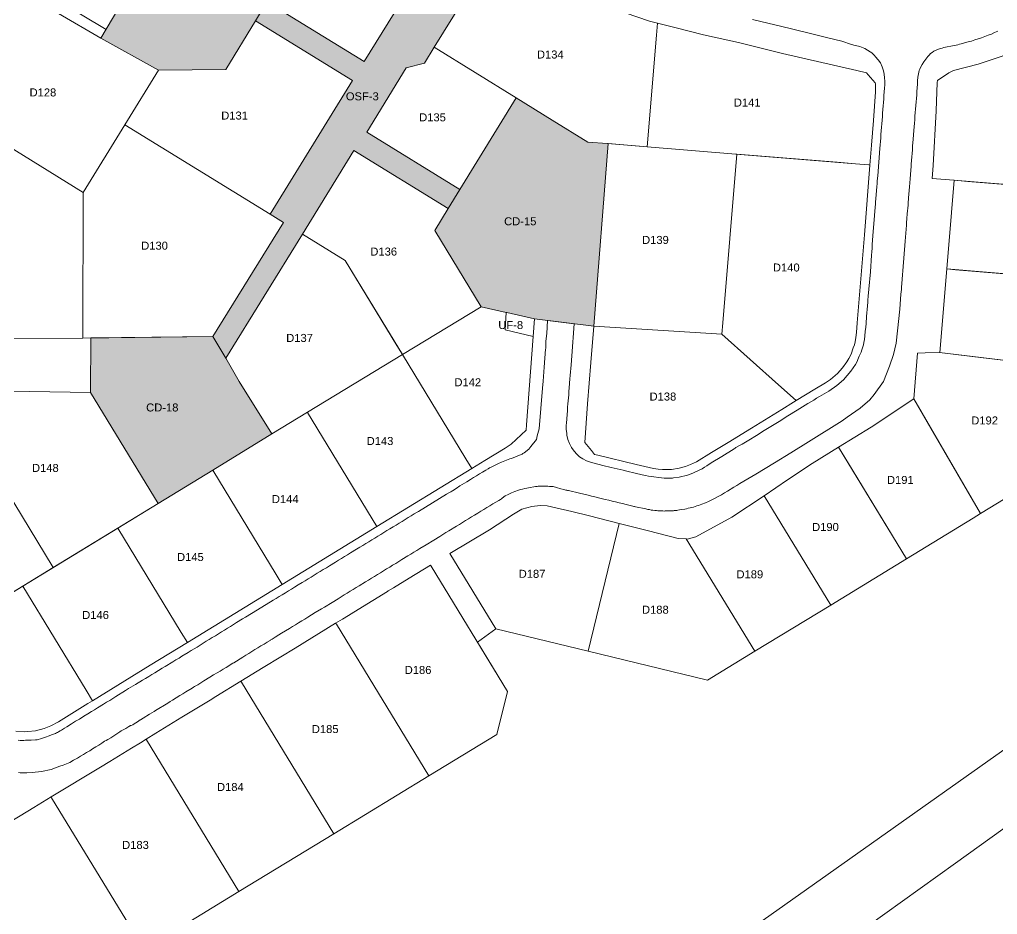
# Model space of a CAD drawing. Header units: metres. Extents: x 662613 to 666742, y 2728069 to 2732733.
# Drawn here: x 663094.2 to 663314.1, y 2728569.9 to 2728771.2 of the extents above; entities that cross this region are included whole.
import ezdxf
from ezdxf.enums import TextEntityAlignment as Align

# ---------------------------------------------------------------- set-up
doc = ezdxf.new("R2010")
doc.units = ezdxf.units.M
doc.header["$MEASUREMENT"] = 0
for name, color, linetype, lineweight in [('DQ_PLOT_ID', 252, 'Continuous', 18), ('Xref_DQ_MasterPlan_2024$0$DQ_PLOTS', 252, 'Continuous', 15), ('Xref_DQ_MasterPlan_2024$0$DQ_ROADS', 8, 'Continuous', 13)]:
    doc.layers.add(name, color=color, linetype=linetype, lineweight=lineweight)
doc.layers.add('Open area$0$INTENSIVE LANDSCAPING AND PLAZAS', color=7, linetype='Continuous', true_color=0xecf9e2)
doc.layers.add('Open area$0$PUBLIC PARKING', color=254, linetype='Continuous')
doc.styles.add('DQ_Plot_ID', font='arial.ttf')

# ---------------------------------------------------------------- blocks, each defined once
blk = doc.blocks.new('Xref_DQ_MasterPlan_2024$0$DQ_Roads_')
at = {"layer": 'Xref_DQ_MasterPlan_2024$0$DQ_ROADS'}
for points in [[(663276.8901, 2728561.5417), (663304.6779, 2728581.4555), (663331.3259, 2728600.5915), (663337.1871, 2728604.8005), (663379.6015, 2728635.7101), (663415.0515, 2728661.4095), (663455.8721, 2728690.7097), (663504.643, 2728725.3623), (663603.0986, 2728792.2309)], [(663314.2429, 2728768.5599), (663313.5161, 2728768.2515), (663312.7835, 2728767.9507), (663312.0447, 2728767.6606), (663311.2996, 2728767.3832), (663310.5554, 2728767.1153), (663309.799, 2728766.8671), (663309.043, 2728766.6159), (663308.2826, 2728766.3747), (663307.5241, 2728766.1527), (663306.7528, 2728765.9487), (663305.9858, 2728765.7459), (663305.6025, 2728765.6313), (663305.2121, 2728765.5435), (663304.8255, 2728765.4456), (663304.433, 2728765.3748), (663303.6582, 2728765.2213), (663302.8718, 2728765.0772), (663302.4802, 2728764.999), (663302.0951, 2728764.8936), (663301.7016, 2728764.794), (663301.3159, 2728764.6677), (663301.1175, 2728764.6243), (663300.9226, 2728764.5672), (663300.7321, 2728764.497), (663300.5469, 2728764.4136), (663300.3572, 2728764.3444), (663300.1728, 2728764.2621), (663299.9945, 2728764.1673), (663299.8232, 2728764.0604), (663299.4343, 2728763.8085), (663299.0619, 2728763.5328), (663298.7821, 2728763.2269), (663298.5242, 2728762.9023), (663298.0289, 2728762.3216), (663297.5795, 2728761.7143), (663297.1929, 2728761.083), (663296.8519, 2728760.419), (663296.6864, 2728760.0762), (663296.5452, 2728759.7227), (663296.4609, 2728759.3511), (663296.4028, 2728758.9745), (663296.2608, 2728758.2284), (663296.1847, 2728757.4475), (663296.1359, 2728756.6529), (663296.0879, 2728755.855), (663296.0375, 2728755.0567), (663295.9808, 2728754.2578), (663295.9192, 2728753.4613), (663295.862, 2728752.6618), (663295.7243, 2728751.0659), (663295.6608, 2728750.2715), (663295.5966, 2728749.4555), (663295.539, 2728748.6748), (663295.4697, 2728747.8786), (663295.4087, 2728747.081), (663295.3469, 2728746.2835), (663295.1964, 2728744.2902), (663295.0753, 2728742.6916), (663295.0249, 2728741.8992), (663294.9601, 2728741.1011), (663294.8944, 2728740.3053), (663294.8234, 2728739.5091), (663294.7635, 2728738.7073), (663294.7443, 2728738.136), (663294.6692, 2728737.345), (663294.5752, 2728736.355), (663294.4907, 2728735.3627), (663294.3337, 2728733.5723), (663294.1418, 2728731.086), (663294.0729, 2728729.8678), (663294.0364, 2728729.4663), (663293.8648, 2728727.4755), (663293.7791, 2728726.4807), (663293.7127, 2728725.4936), (663293.6567, 2728724.9531), (663293.3728, 2728721.3577), (663293.0873, 2728717.5185), (663292.5701, 2728710.959), (663292.5333, 2728710.4806), (663292.4463, 2728709.4197), (663292.2072, 2728706.0448), (663292.112, 2728705.4243), (663291.9831, 2728703.9963), (663291.3882, 2728698.3977), (663290.7722, 2728695.8633), (663289.887, 2728693.2628), (663288.4941, 2728689.7751), (663286.4079, 2728686.8493), (663285.4588, 2728685.653), (663283.2448, 2728683.7934), (663280.3477, 2728681.7924), (663279.2202, 2728680.9497), (663271.6825, 2728676.2622), (663267.7096, 2728673.7851), (663263.9919, 2728671.5266), (663259.8002, 2728668.9766), (663256.1805, 2728666.8322), (663255.4965, 2728666.4224), (663254.8249, 2728666.0061), (663253.4509, 2728665.1736), (663252.7658, 2728664.7481), (663252.0707, 2728664.3323), (663251.3649, 2728663.9173), (663250.6404, 2728663.5354), (663249.9194, 2728663.1767), (663249.1903, 2728662.8258), (663248.4456, 2728662.5102), (663247.6836, 2728662.2078), (663246.9292, 2728661.9509), (663246.5521, 2728661.8066), (663246.1659, 2728661.6888), (663245.7813, 2728661.5718), (663245.3895, 2728661.4819), (663245.0074, 2728661.3729), (663244.6187, 2728661.2908), (663244.2255, 2728661.1954), (663243.8268, 2728661.1272), (663243.0292, 2728660.9837), (663242.2446, 2728660.8425), (663242.0472, 2728660.8041), (663241.8476, 2728660.7796), (663241.6468, 2728660.7688), (663241.4457, 2728660.772), (663241.2469, 2728660.7454), (663241.0468, 2728660.7327), (663240.8462, 2728660.7339), (663240.6463, 2728660.749), (663240.4013, 2728660.7131), (663240.1544, 2728660.6943), (663239.9067, 2728660.6926), (663239.6596, 2728660.7081), (663239.413, 2728660.6842), (663239.1654, 2728660.6776), (663238.9178, 2728660.688), (663238.6716, 2728660.7156), (663238.3705, 2728660.7031), (663238.0693, 2728660.7116), (663237.7694, 2728660.7409), (663237.4723, 2728660.791), (663237.0704, 2728660.8036), (663236.6704, 2728660.8443), (663236.2721, 2728660.8986), (663235.8784, 2728660.9805), (663235.4828, 2728661.0404), (663235.0923, 2728661.1278), (663234.3034, 2728661.2858), (663233.5204, 2728661.4711), (663232.7374, 2728661.6457), (663232.5441, 2728661.6856), (663232.3507, 2728661.7255), (663232.1655, 2728661.7883), (663230.6062, 2728662.1663), (663229.8268, 2728662.3461), (663229.0484, 2728662.5301), (663228.2692, 2728662.7143), (663227.4907, 2728662.9048), (663226.7182, 2728663.0872), (663225.9411, 2728663.2833), (663224.3822, 2728663.6631), (663223.6063, 2728663.8431), (663222.8294, 2728664.0284), (663222.0606, 2728664.2213), (663220.1287, 2728664.6795), (663217.6538, 2728665.265), (663217.4538, 2728665.2941), (663217.2563, 2728665.3371), (663217.0582, 2728665.376), (663216.8633, 2728665.4287), (663216.5976, 2728665.5015), (663215.909, 2728665.6902), (663214.9545, 2728665.9518), (663214.1874, 2728666.1675), (663214.0722, 2728666.2028), (663213.7856, 2728666.2058), (663213.4103, 2728666.2112), (663213.0363, 2728666.2429), (663212.8859, 2728666.2471), (663212.7463, 2728666.2511), (663212.6372, 2728666.2503), (663212.5427, 2728666.2463), (663212.4186, 2728666.2501), (663212.2363, 2728666.2579), (663212.0371, 2728666.2787), (663211.837, 2728666.2856), (663211.6368, 2728666.2787), (663211.4377, 2728666.2579), (663211.2383, 2728666.2695), (663211.0386, 2728666.2672), (663210.8396, 2728666.2512), (663210.6421, 2728666.2215), (663210.2487, 2728666.1801), (663209.8554, 2728666.1387), (663209.0802, 2728665.9971), (663208.3038, 2728665.8499), (663207.8197, 2728665.7519), (663207.3436, 2728665.6204), (663206.8624, 2728665.4902), (663206.3914, 2728665.3272), (663205.6241, 2728665.0527), (663204.8718, 2728664.7423), (663204.1301, 2728664.4077), (663203.3951, 2728664.0563), (663202.7227, 2728663.5482), (663202.5604, 2728663.4255), (663202.366, 2728663.2666), (663202.0039, 2728663.0601), (663201.3137, 2728662.6988), (663200.6405, 2728662.2761), (663199.9562, 2728661.8634), (663199.2792, 2728661.4469), (663198.5988, 2728661.0211), (663197.9152, 2728660.6085), (663197.2357, 2728660.1812), (663196.551, 2728659.7674), (663195.8625, 2728659.3451), (663195.1821, 2728658.9353), (663194.4979, 2728658.5255), (663193.8165, 2728658.0991), (663193.1326, 2728657.67), (663192.4505, 2728657.2609), (663190.7405, 2728656.2261), (663190.0593, 2728655.8254), (663189.3653, 2728655.391), (663188.699, 2728654.959), (663187.3411, 2728654.0817), (663185.6264, 2728653.0838), (663184.2603, 2728652.2351), (663183.5807, 2728651.8246), (663182.8958, 2728651.4028), (663182.2036, 2728651.0005), (663181.5454, 2728650.5634), (663180.1594, 2728649.7583), (663179.4719, 2728649.32), (663178.7976, 2728648.8988), (663178.1168, 2728648.4739), (663177.4434, 2728648.0536), (663176.7528, 2728647.6478), (663176.064, 2728647.2233), (663175.3813, 2728646.8037), (663174.7018, 2728646.4042), (663174.0213, 2728645.9796), (663173.3342, 2728645.5599), (663172.6538, 2728645.131), (663171.9728, 2728644.7191), (663170.6006, 2728643.8784), (663169.9297, 2728643.471), (663169.2483, 2728643.0435), (663168.5655, 2728642.6247), (663167.8873, 2728642.2125), (663167.2087, 2728641.7948), (663166.5211, 2728641.375), (663165.8407, 2728640.9604), (663164.4739, 2728640.1155), (663162.7864, 2728639.0873), (663162.0752, 2728638.6537), (663160.7084, 2728637.8237), (663159.0139, 2728636.7803), (663158.3414, 2728636.3663), (663157.6558, 2728635.9541), (663156.9618, 2728635.5124), (663156.2881, 2728635.1113), (663155.6047, 2728634.688), (663154.9289, 2728634.2706), (663153.1455, 2728633.1864), (663152.5252, 2728632.7949), (663151.6733, 2728632.2762), (663150.9906, 2728631.8591), (663150.5541, 2728631.5917), (663150.5513, 2728631.59), (663149.8584, 2728631.1743), (663149.1881, 2728630.7656), (663148.488, 2728630.3214), (663147.8205, 2728629.915), (663147.1386, 2728629.4936), (663146.4544, 2728629.0864), (663145.7759, 2728628.6671), (663145.0897, 2728628.245), (663144.4092, 2728627.8272), (663142.3587, 2728626.5644), (663142.1404, 2728626.4301), (663140.6592, 2728625.5183), (663139.9776, 2728625.0838), (663139.2866, 2728624.6862), (663138.6253, 2728624.2803), (663137.8146, 2728623.7985), (663136.9869, 2728623.2749), (663135.6182, 2728622.4813), (663134.2599, 2728621.5961), (663133.5676, 2728621.1972), (663133.3324, 2728621.0428), (663132.99, 2728620.8336), (663131.6173, 2728620.0043), (663130.9427, 2728619.5834), (663130.2695, 2728619.1633), (663129.4429, 2728618.678), (663128.6073, 2728618.1572), (663128.0882, 2728617.8612), (663127.5711, 2728617.4848), (663124.8021, 2728615.825), (663124.449, 2728615.6158), (663123.4009, 2728614.9696), (663122.0215, 2728614.1085), (663121.4178, 2728613.7498), (663121.332, 2728613.6988), (663120.6934, 2728613.246), (663120.0031, 2728612.8236), (663119.6402, 2728612.6257), (663119.2668, 2728612.4576), (663119.1854, 2728612.4196), (663119.1041, 2728612.3816), (663119.0287, 2728612.3327), (663118.9523, 2728612.2831), (663118.8049, 2728612.2107), (663118.7857, 2728612.1988), (663118.0733, 2728611.7561), (663117.3614, 2728611.3779), (663117.0433, 2728611.2116), (663116.7343, 2728611.0227), (663116.0588, 2728610.5659), (663115.3784, 2728610.116), (663114.6931, 2728609.6629), (663114.0287, 2728609.2603), (663113.6687, 2728609.1012), (663113.3206, 2728608.9173), (663112.9856, 2728608.7088), (663112.6659, 2728608.4775), (663112.0136, 2728608.0194), (663111.3397, 2728607.6039), (663110.6303, 2728607.2111), (663109.9715, 2728606.7758), (663109.2881, 2728606.3523), (663108.6064, 2728605.932), (663107.9158, 2728605.507), (663107.2144, 2728605.0884), (663106.3474, 2728604.6048), (663105.4717, 2728604.1255), (663104.7452, 2728603.8338), (663104.0295, 2728603.5424), (663103.2912, 2728603.2622), (663101.2725, 2728602.5803), (663099.166, 2728602.0912), (663097.0438, 2728601.8459), (663095.8604, 2728601.8295), (663095.7619, 2728601.8228), (663095.6635, 2728601.8171), (663095.5651, 2728601.8182), (663095.165, 2728601.8055), (663094.7651, 2728601.8208), (663094.365, 2728601.823), (663093.9661, 2728601.853)], [(663116.6094, 2728774.0543), (663113.6508, 2728768.9802), (663102.911, 2728775.3921)], [(663093.8773, 2728609.1164), (663094.2988, 2728609.1001), (663094.721, 2728609.0958), (663095.1435, 2728609.1007), (663095.5663, 2728609.1122), (663095.989, 2728609.1278), (663096.8337, 2728609.1605), (663097.7853, 2728609.2005), (663097.8816, 2728609.2048), (663097.9779, 2728609.209), (663098.1675, 2728609.2441), (663099.1182, 2728609.5274), (663099.5869, 2728609.6895), (663100.0556, 2728609.8517), (663100.8212, 2728610.1165), (663101.3788, 2728610.322), (663101.6083, 2728610.3886), (663101.8396, 2728610.4678), (663102.0665, 2728610.559), (663102.2895, 2728610.6603), (663102.5091, 2728610.7698), (663102.7258, 2728610.8859), (663102.9402, 2728611.0066), (663103.364, 2728611.2546), (663103.5981, 2728611.3962), (663103.8292, 2728611.5428), (663104.0572, 2728611.6941), (663104.2819, 2728611.8502), (663104.7948, 2728612.1571), (663105.8568, 2728612.8112), (663106.7926, 2728613.3868), (663107.6442, 2728613.9), (663108.6767, 2728614.5335), (663109.531, 2728615.0345), (663110.3696, 2728615.56), (663111.0496, 2728615.9794), (663111.7323, 2728616.4), (663113.1034, 2728617.2448), (663113.7868, 2728617.6638), (663114.4665, 2728618.0798), (663115.1475, 2728618.4949), (663115.8288, 2728618.9553), (663118.0275, 2728620.3057), (663118.7013, 2728620.7225), (663120.2388, 2728621.6866), (663121.8774, 2728622.6342), (663122.556, 2728623.0385), (663123.2462, 2728623.4322), (663123.9173, 2728623.8711), (663124.6113, 2728624.2682), (663126.2968, 2728625.331), (663126.9788, 2728625.7424), (663128.6787, 2728626.7819), (663129.3623, 2728627.2105), (663130.06, 2728627.5765), (663130.7264, 2728628.033), (663132.0943, 2728628.8715), (663132.7803, 2728629.2903), (663133.4618, 2728629.7107), (663134.1635, 2728630.0904), (663134.8322, 2728630.5263), (663135.5158, 2728630.972), (663136.1923, 2728631.383), (663136.8759, 2728631.8035), (663137.5548, 2728632.2197), (663138.235, 2728632.6389), (663138.9105, 2728633.0506), (663139.6008, 2728633.4768), (663140.2832, 2728633.894), (663140.9634, 2728634.3109), (663141.6452, 2728634.7281), (663142.3295, 2728635.1524), (663143.0077, 2728635.5676), (663144.3658, 2728636.4146), (663145.0387, 2728636.8341), (663147.7324, 2728638.4859), (663151.2549, 2728640.6062), (663151.9356, 2728641.0265), (663152.6152, 2728641.4444), (663153.2957, 2728641.8614), (663153.9847, 2728642.2796), (663154.6651, 2728642.6958), (663155.3442, 2728643.109), (663156.0366, 2728643.5341), (663156.8886, 2728644.0531), (663157.7384, 2728644.5726), (663158.4221, 2728644.9925), (663159.1127, 2728645.3977), (663159.7811, 2728645.8197), (663160.4699, 2728646.2445), (663161.1648, 2728646.664), (663161.8321, 2728647.0801), (663162.5184, 2728647.5011), (663163.1999, 2728647.9198), (663163.8766, 2728648.3357), (663165.2444, 2728649.1785), (663165.924, 2728649.5906), (663166.6039, 2728650.0061), (663167.2896, 2728650.4217), (663167.9746, 2728650.8376), (663168.6529, 2728651.2494), (663170.0193, 2728652.0986), (663170.6962, 2728652.5171), (663171.3768, 2728652.9252), (663172.0575, 2728653.3455), (663172.74, 2728653.7658), (663173.4263, 2728654.1788), (663174.1074, 2728654.5955), (663174.7958, 2728654.9984), (663175.4753, 2728655.4102), (663176.1594, 2728655.8058), (663176.8362, 2728656.2695), (663177.5169, 2728656.6989), (663178.2026, 2728657.0992), (663178.8786, 2728657.5221), (663179.5555, 2728657.939), (663180.2533, 2728658.3463), (663180.9213, 2728658.7724), (663181.6142, 2728659.1986), (663182.2888, 2728659.6123), (663182.9721, 2728660.0282), (663183.6552, 2728660.4501), (663183.7837, 2728660.5216), (663183.9122, 2728660.5932), (663190.1934, 2728664.4678), (663190.8804, 2728664.8285), (663191.2282, 2728665.02), (663191.4029, 2728665.1162), (663191.5777, 2728665.2125), (663192.426, 2728665.7388), (663193.2438, 2728666.3114), (663194.2847, 2728666.9219), (663194.7902, 2728667.2489), (663195.6148, 2728667.7797), (663196.2875, 2728668.1902), (663196.9533, 2728668.5965), (663197.6359, 2728669.0027), (663198.318, 2728669.4251), (663198.7102, 2728669.6491), (663199.1024, 2728669.873), (663199.6296, 2728670.1855), (663199.8737, 2728670.3485), (663200.1297, 2728670.4903), (663201.0082, 2728670.9399), (663201.8946, 2728671.3743), (663202.6225, 2728671.6918), (663203.3486, 2728671.9857), (663203.7033, 2728672.1439), (663204.0682, 2728672.277), (663204.4377, 2728672.4094), (663204.8155, 2728672.516), (663205.7582, 2728672.8369), (663206.6804, 2728673.2127), (663206.8757, 2728673.2934), (663207.0648, 2728673.3876), (663207.247, 2728673.4946), (663207.4213, 2728673.614), (663207.6929, 2728673.7511), (663208.7463, 2728674.5564), (663208.9785, 2728674.8553), (663209.2107, 2728675.1543), (663210.4476, 2728676.7225), (663210.5896, 2728677.5785), (663211.0506, 2728679.1345), (663211.8233, 2728688.2804), (663211.937, 2728689.8616), (663212.1629, 2728693.0488), (663212.5115, 2728697.0439), (663212.548, 2728697.229), (663212.57, 2728698.033), (663212.5788, 2728698.8372), (663212.758, 2728700.6229), (663212.9314, 2728703.5151), (663218.9374, 2728702.8046), (663218.4078, 2728695.5519), (663218.2569, 2728693.561), (663218.1883, 2728692.7607), (663218.1284, 2728691.966), (663218.0594, 2728691.1683), (663217.9939, 2728690.3712), (663217.8328, 2728688.3785), (663217.7683, 2728687.5811), (663217.7035, 2728686.7819), (663217.5422, 2728684.7899), (663217.4703, 2728683.9919), (663217.4203, 2728683.1954), (663217.3585, 2728682.4029), (663217.2297, 2728680.4358), (663217.1511, 2728679.9881), (663217.1493, 2728679.9776), (663217.1365, 2728679.5001), (663217.1587, 2728679.0246), (663217.2539, 2728678.1566), (663217.3239, 2728677.7528), (663217.5383, 2728676.7689), (663217.8812, 2728675.822), (663218.3466, 2728674.929), (663218.9262, 2728674.1055), (663219.5102, 2728673.462), (663220.1641, 2728672.8897), (663220.9172, 2728672.3728), (663221.727, 2728671.9503), (663222.5817, 2728671.6283), (663223.469, 2728671.4113), (663225.4219, 2728670.9044), (663227.2769, 2728670.4724), (663229.972, 2728669.8485), (663230.7495, 2728669.6578), (663232.6762, 2728669.19), (663234.2323, 2728668.8269), (663235.0117, 2728668.6407), (663235.6483, 2728668.4981), (663239.2049, 2728668.0337), (663239.3537, 2728668.0403), (663239.5026, 2728668.0365), (663239.6515, 2728668.0423), (663239.8004, 2728668.0377), (663240.05, 2728668.03), (663240.2995, 2728668.0397), (663240.549, 2728668.0519), (663240.797, 2728668.0815), (663241.046, 2728668.0922), (663241.2951, 2728668.1029), (663242.546, 2728668.2913), (663244.4227, 2728668.7651), (663244.6582, 2728668.8268), (663244.8801, 2728668.9076), (663245.0678, 2728668.9851), (663245.6099, 2728669.1874), (663246.1178, 2728669.3947), (663246.9232, 2728669.8031), (663247.7323, 2728670.1849), (663248.2565, 2728670.5105), (663248.7568, 2728670.8718), (663249.7713, 2728671.4969), (663252.1522, 2728672.9434), (663254.9621, 2728674.6628), (663255.1428, 2728674.795), (663255.3235, 2728674.9272), (663256.005, 2728675.3167), (663256.7223, 2728675.7331), (663257.4396, 2728676.1496), (663258.1927, 2728676.593), (663259.9293, 2728677.6877), (663261.6714, 2728678.7737), (663265.0141, 2728680.8234), (663267.0221, 2728682.0736), (663269.0731, 2728683.3211), (663271.5196, 2728684.8187), (663272.8283, 2728685.628), (663273.4833, 2728686.0316), (663274.141, 2728686.4306), (663275.1791, 2728687.047), (663276.2225, 2728687.6542), (663278.0327, 2728688.8883), (663279.5554, 2728690.1849), (663281.1527, 2728692.1121), (663282.2432, 2728693.6309), (663282.5698, 2728694.3036), (663282.7737, 2728694.7289), (663283.0787, 2728695.465), (663283.4596, 2728696.3841), (663283.665, 2728696.9367), (663283.9035, 2728697.5752), (663284.0082, 2728698.0618), (663284.0869, 2728698.5671), (663284.2211, 2728699.2798), (663284.3196, 2728700.0753), (663284.422, 2728701.0598), (663284.5123, 2728702.0449), (663284.5832, 2728702.8405), (663284.7143, 2728704.4336), (663284.7772, 2728705.2297), (663284.8529, 2728706.0297), (663284.9338, 2728706.8487), (663284.965, 2728707.6234), (663285.0294, 2728708.419), (663285.0573, 2728708.6921), (663285.0852, 2728708.9651), (663285.2371, 2728710.5911), (663285.56, 2728714.5009), (663285.8262, 2728718.1844), (663285.8741, 2728718.9784), (663285.9365, 2728719.7748), (663285.9982, 2728720.5744), (663286.1512, 2728722.5683), (663286.3597, 2728725.3565), (663286.4376, 2728726.1532), (663286.5847, 2728728.125), (663286.6645, 2728728.9189), (663286.7135, 2728729.7255), (663286.7437, 2728730.1169), (663286.8353, 2728731.7574), (663286.937, 2728732.7479), (663287.0078, 2728733.5521), (663287.078, 2728734.3488), (663287.1231, 2728734.9446), (663287.2147, 2728736.0376), (663287.6714, 2728742.1953), (663287.7535, 2728742.9915), (663287.8187, 2728743.7936), (663287.8835, 2728744.58), (663287.9493, 2728745.3823), (663288.0154, 2728746.1813), (663288.078, 2728746.9774), (663288.1426, 2728747.775), (663288.2018, 2728748.5731), (663288.2648, 2728749.3709), (663288.3234, 2728750.1683), (663288.3867, 2728750.9657), (663288.4499, 2728751.7634), (663288.5093, 2728752.5618), (663288.5616, 2728753.3594), (663288.6278, 2728754.1358), (663288.7002, 2728754.9523), (663288.7611, 2728755.7536), (663288.8064, 2728756.5523), (663288.8105, 2728757.3464), (663288.7596, 2728758.1255), (663288.6482, 2728758.8943), (663288.5376, 2728759.6576), (663288.2371, 2728760.5891), (663287.8111, 2728761.4851), (663287.3017, 2728762.162), (663286.7393, 2728762.8214), (663286.4841, 2728763.1428), (663286.207, 2728763.4456), (663285.8758, 2728763.7103), (663285.5276, 2728763.9521), (663284.9409, 2728764.3163), (663284.3025, 2728764.6864), (663283.9477, 2728764.849), (663283.586, 2728764.9964), (663283.2238, 2728765.1066), (663282.8571, 2728765.2007), (663282.1122, 2728765.3898), (663281.3454, 2728765.5782), (663279.1746, 2728766.3444), (663276.0083, 2728767.0634), (663272.6695, 2728767.9327), (663267.5221, 2728769.1645), (663259.0739, 2728771.2177)]]:
    blk.add_lwpolyline(points, dxfattribs=at)
blk = doc.blocks.new('Xref_DQ_MasterPlan_2024')
at = {"layer": 'Xref_DQ_MasterPlan_2024$0$DQ_PLOTS'}
for points in [[(663131.54, 2728567.77), (663143.55, 2728575.09), (663164.89, 2728588.11), (663186.23, 2728601.12), (663201.52, 2728610.44), (663203.96, 2728620.06), (663197.18, 2728631.19), (663201.32, 2728634.19), (663222.11, 2728629.15), (663248.95, 2728622.65), (663259.56, 2728629.12), (663276.64, 2728639.53), (663293.71, 2728649.94), (663308.7, 2728659.09), (663310.33, 2728660.08), (663328.68, 2728671.27)], [(663230.42, 2728772.69), (663235.87, 2728770.83), (663237.68, 2728770.38), (663237.46, 2728767.71), (663235.39, 2728742.59), (663226.47, 2728743.32), (663222, 2728743.65), (663213.96, 2728748.61), (663205.93, 2728753.58), (663187.47, 2728765), (663194.14, 2728775.81)], [(663077.61, 2728633.22), (663094.95, 2728643.79), (663109.2, 2728620.35), (663110.62, 2728618.02), (663110.62, 2728618.02), (663109.59, 2728617.39), (663102.93, 2728613.3), (663101.2, 2728612.34), (663099.74, 2728611.8), (663097.81, 2728611.27), (663096.08, 2728611.06), (663095.38, 2728611.03), (663093.36, 2728611.13)]]:
    blk.add_lwpolyline(points, dxfattribs=at)
blk.add_lwpolyline([(663609.74, 2728817.05), (663557.23, 2728782.93), (663502.58, 2728747.44, 0.06444), (663489.49, 2728735.49, -0.049744), (663479.6, 2728725.93, -0.017808), (663446.97, 2728701.95, -0.002491), (663442.26, 2728698.78, 0.014106), (663374.02, 2728653.72, 0.033922), (663360.86, 2728643.09, -0.036509), (663316.85, 2728607.89), (663196.33, 2728522.57, 0.065896)], format="xyb", dxfattribs=at)
for points in [[(663112.5, 2728767), (663117.71, 2728775.94), (663121.55, 2728782.3), (663134.89, 2728804.35), (663158.67, 2728789.64), (663149.85, 2728775.19), (663147.25, 2728770.92), (663140.56, 2728759.96), (663125.42, 2728759.83), (663112.5, 2728767)], [(663185.56, 2728784.19), (663171.72, 2728761.74), (663149.85, 2728775.19), (663158.67, 2728789.64), (663167.28, 2728803.6), (663185.56, 2728784.19)], [(663211.5, 2728784.59), (663208.81, 2728783.23), (663194.14, 2728775.81), (663187.47, 2728765), (663185.24, 2728761.39), (663181.19, 2728760.36), (663172.27, 2728745.89), (663193.24, 2728732.95), (663190.62, 2728728.69), (663169.41, 2728741.77), (663157.81, 2728722.96), (663140.61, 2728695.07), (663137.7, 2728699.9), (663153.54, 2728725.59), (663150.55, 2728727.43), (663169.09, 2728757.49), (663147.25, 2728770.92), (663149.85, 2728775.19), (663171.72, 2728761.74), (663185.56, 2728784.19), (663203.69, 2728793.5), (663211.5, 2728784.59)], [(663125.42, 2728759.83), (663117.86, 2728747.56), (663108.47, 2728732.31), (663077.82, 2728751.3), (663082.27, 2728758.55), (663091.13, 2728773), (663091.25, 2728773.23), (663094.82, 2728774.08), (663099.43, 2728774.84), (663102.95, 2728772.56), (663112.5, 2728767), (663125.42, 2728759.83)], [(663150.55, 2728727.43), (663117.86, 2728747.56), (663125.42, 2728759.83), (663140.56, 2728759.96), (663147.25, 2728770.92), (663169.09, 2728757.49), (663150.55, 2728727.43)], [(663237.46, 2728767.71), (663237.68, 2728770.38), (663241.57, 2728769.41), (663248.04, 2728767.76), (663255.92, 2728766.01), (663265.83, 2728763.54), (663282.53, 2728759.77), (663284.71, 2728759.21), (663285.09, 2728758.77), (663286.64, 2728756.95), (663286.69, 2728756.72), (663286.69, 2728754.93), (663286.26, 2728748.52), (663285.79, 2728742.94), (663285.44, 2728738.48), (663285.21, 2728738.5), (663282.19, 2728738.75), (663255.31, 2728740.96), (663235.39, 2728742.59), (663237.46, 2728767.71)], [(663299.46, 2728735.47), (663299.68, 2728738.39), (663300.38, 2728750.66), (663300.61, 2728757.03), (663300.65, 2728757.48), (663303.19, 2728759.24), (663304.24, 2728759.73), (663309.82, 2728761.13), (663315.18, 2728762.99), (663318.45, 2728764.71), (663321.98, 2728766.69), (663323.93, 2728763.02), (663327.13, 2728764.86), (663331.34, 2728767.21), (663331.69, 2728767.41), (663335.27, 2728761.54), (663338.68, 2728763.62), (663341.43, 2728759.11), (663339.21, 2728732.21), (663304.33, 2728735.07), (663299.46, 2728735.47)], [(663205.93, 2728753.58), (663193.24, 2728732.95), (663172.27, 2728745.89), (663181.19, 2728760.36), (663185.24, 2728761.39), (663187.47, 2728765), (663205.93, 2728753.58)], [(663190.62, 2728728.69), (663193.24, 2728732.95), (663205.93, 2728753.58), (663213.96, 2728748.61), (663222, 2728743.65), (663226.47, 2728743.32), (663226.57, 2728743.31), (663223.35, 2728702.28), (663210.01, 2728703.86), (663203.79, 2728705.29), (663203.68, 2728705.32), (663197.99, 2728706.63), (663187.58, 2728723.73), (663190.62, 2728728.69)], [(663108.47, 2728732.31), (663108.4, 2728699.95), (663108.4, 2728699.58), (663091.58, 2728699.4), (663087.97, 2728700.89), (663083.94, 2728704.15), (663080.83, 2728708.61), (663076.12, 2728714.31), (663073.07, 2728718.99), (663069.33, 2728724.85), (663068.25, 2728729.6), (663068.15, 2728731.51), (663068.47, 2728734.61), (663068.96, 2728736.35), (663073.53, 2728744.3), (663077.82, 2728751.3), (663108.47, 2728732.31)], [(663150.55, 2728727.43), (663153.54, 2728725.59), (663137.7, 2728699.9), (663108.4, 2728699.58), (663108.4, 2728699.95), (663108.47, 2728732.31), (663117.86, 2728747.56), (663150.55, 2728727.43)], [(663223.35, 2728702.28), (663226.57, 2728743.31), (663235.39, 2728742.59), (663255.31, 2728740.96), (663255.5, 2728740.94), (663252.39, 2728702.99), (663252.19, 2728700.48), (663223.35, 2728702.28)], [(663190.62, 2728728.69), (663187.58, 2728723.73), (663197.99, 2728706.63), (663180.31, 2728695.89), (663167.46, 2728717.02), (663157.81, 2728722.96), (663169.41, 2728741.77), (663190.62, 2728728.69)], [(663264.9, 2728689.05), (663252.19, 2728700.48), (663252.39, 2728702.99), (663255.5, 2728740.94), (663278.09, 2728739.09), (663282.19, 2728738.75), (663285.21, 2728738.5), (663285.44, 2728738.48), (663284.23, 2728722.75), (663282.63, 2728703.03), (663282.46, 2728700.84), (663282.33, 2728699.72), (663282.13, 2728698.7), (663282.01, 2728698.06), (663281.73, 2728697.35), (663281.21, 2728695.93), (663280.73, 2728694.97), (663280.25, 2728694.19), (663279.31, 2728692.9), (663278.19, 2728691.63), (663276.59, 2728690.25), (663275.45, 2728689.5), (663273.05, 2728688.07), (663268.84, 2728685.51), (663264.9, 2728689.05)], [(663302.76, 2728715.11), (663303.82, 2728727.84), (663304.42, 2728735.06), (663307.5, 2728734.81), (663339.21, 2728732.21), (663337.56, 2728712.25), (663304.7, 2728714.95), (663302.76, 2728715.11)], [(663143.6, 2728689.83), (663140.61, 2728695.07), (663157.81, 2728722.96), (663167.46, 2728717.02), (663179.08, 2728697.92), (663180.31, 2728695.89), (663158.95, 2728682.9), (663150.95, 2728678.04), (663143.6, 2728689.83)], [(663301.12, 2728696.33), (663301.2, 2728696.33), (663302.76, 2728715.11), (663337.56, 2728712.25), (663336.5, 2728699.47), (663330.43, 2728692.8), (663308.43, 2728695.45), (663301.12, 2728696.33)], [(663195.9, 2728670.24), (663194.56, 2728672.44), (663180.31, 2728695.89), (663197.99, 2728706.63), (663203.68, 2728705.32), (663203.39, 2728701.4), (663209.72, 2728699.94), (663208.23, 2728680.08), (663208.11, 2728678.86), (663204.75, 2728675.73), (663203.43, 2728674.82), (663198.85, 2728672.05), (663195.9, 2728670.24)], [(663209.72, 2728699.94), (663203.39, 2728701.4), (663203.68, 2728705.32), (663203.79, 2728705.29), (663210.01, 2728703.86), (663209.72, 2728699.94)], [(663252.19, 2728700.48), (663264.9, 2728689.05), (663268.84, 2728685.51), (663268.31, 2728685.19), (663265.64, 2728683.5), (663258.81, 2728679.3), (663253.57, 2728676.11), (663249.84, 2728673.85), (663246.47, 2728671.77), (663245.14, 2728671.14), (663244.01, 2728670.69), (663242.53, 2728670.29), (663240.8, 2728670.02), (663239.93, 2728669.98), (663238.84, 2728669.98), (663237.83, 2728670.05), (663236.79, 2728670.25), (663232.9, 2728671.13), (663224.28, 2728673.21), (663223.55, 2728673.35), (663222.85, 2728674.26), (663221.32, 2728676.07), (663221.97, 2728684.77), (663222.71, 2728694.08), (663223.35, 2728702.28), (663252.19, 2728700.48)], [(663110.17, 2728687.36), (663110.21, 2728699.6), (663137.7, 2728699.9), (663140.61, 2728695.07), (663143.6, 2728689.83), (663150.95, 2728678.04), (663137.64, 2728669.83), (663125.38, 2728662.35), (663125.37, 2728662.37), (663110.17, 2728687.36)], [(663295.34, 2728685.91), (663296.2, 2728696.19), (663297.86, 2728696.23), (663301.12, 2728696.33), (663304.83, 2728695.88), (663330.43, 2728692.8), (663328.68, 2728671.27), (663310.33, 2728660.08), (663299.15, 2728679.33), (663295.34, 2728685.91)], [(663195.9, 2728670.24), (663174.58, 2728657.19), (663158.98, 2728682.84), (663158.95, 2728682.9), (663180.31, 2728695.89), (663194.56, 2728672.44), (663195.9, 2728670.24)], [(663101.79, 2728647.97), (663092.91, 2728662.59), (663081.86, 2728669.43), (663077.74, 2728671.98), (663080.63, 2728676.72), (663081.77, 2728678.66), (663081.82, 2728678.76), (663084.47, 2728682.78), (663084.79, 2728682.99), (663086.49, 2728684.42), (663088.53, 2728685.99), (663091.1, 2728687.03), (663091.86, 2728687.61), (663110.17, 2728687.36), (663125.37, 2728662.37), (663125.37, 2728662.34), (663101.79, 2728647.97)], [(663278.42, 2728675.02), (663285.75, 2728679.55), (663295.34, 2728685.91), (663310.33, 2728660.08), (663308.7, 2728659.09), (663293.71, 2728649.94), (663280.65, 2728671.36), (663278.42, 2728675.02)], [(663174.58, 2728657.19), (663153.26, 2728644.13), (663151.88, 2728646.4), (663137.64, 2728669.83), (663150.95, 2728678.04), (663158.95, 2728682.9), (663158.98, 2728682.84), (663174.58, 2728657.19)], [(663261.64, 2728664.12), (663266.96, 2728667.67), (663272.45, 2728671.33), (663278.42, 2728675.02), (663293.71, 2728649.94), (663276.64, 2728639.53), (663261.64, 2728664.12)], [(663101.79, 2728647.97), (663077.61, 2728633.22), (663074.62, 2728631.4), (663072.53, 2728634.83), (663070.13, 2728638.73), (663068.97, 2728640.67), (663068.28, 2728641.78), (663067.85, 2728642.55), (663067.22, 2728643.99), (663066.9, 2728644.95), (663066.5, 2728646.46), (663066.33, 2728647.86), (663066.29, 2728649.37), (663066.37, 2728650.67), (663066.57, 2728652.1), (663067.08, 2728653.89), (663067.67, 2728655.31), (663072.72, 2728663.73), (663077.74, 2728671.98), (663081.86, 2728669.43), (663092.91, 2728662.59), (663101.79, 2728647.97)], [(663153.26, 2728644.13), (663131.94, 2728631.08), (663130.54, 2728633.37), (663116.3, 2728656.81), (663125.37, 2728662.34), (663125.37, 2728662.37), (663125.38, 2728662.35), (663137.64, 2728669.83), (663151.88, 2728646.4), (663153.26, 2728644.13)], [(663244.15, 2728654.39), (663244.35, 2728654.38), (663246.31, 2728654.88), (663254.38, 2728659.28), (663261.64, 2728664.12), (663276.64, 2728639.53), (663259.56, 2728629.12), (663244.15, 2728654.39)], [(663229.06, 2728657.87), (663222.11, 2728629.15), (663201.32, 2728634.19), (663190.98, 2728651.13), (663199.87, 2728656.45), (663205.31, 2728659.99), (663207.14, 2728661.11), (663209.43, 2728661.7), (663211.31, 2728661.9), (663212.87, 2728661.84), (663214.84, 2728661.42), (663218.38, 2728660.57), (663222.38, 2728659.56), (663229.06, 2728657.87)], [(663131.94, 2728631.08), (663123.6, 2728625.97), (663110.62, 2728618.02), (663109.2, 2728620.35), (663094.95, 2728643.79), (663116.3, 2728656.81), (663130.54, 2728633.37), (663131.94, 2728631.08)], [(663244.15, 2728654.39), (663259.56, 2728629.12), (663248.95, 2728622.65), (663222.11, 2728629.15), (663229.06, 2728657.87), (663235.67, 2728656.19), (663242.3, 2728654.5), (663244.15, 2728654.39)], [(663186.23, 2728601.12), (663165.46, 2728635.19), (663165.29, 2728635.44), (663166.81, 2728636.37), (663167.2, 2728636.61), (663170.35, 2728638.53), (663176.96, 2728642.61), (663177.1, 2728642.7), (663178.29, 2728643.43), (663181.82, 2728645.58), (663186.62, 2728648.51), (663186.78, 2728648.24), (663203.96, 2728620.06), (663201.52, 2728610.44), (663186.23, 2728601.12)], [(663164.89, 2728588.11), (663144.11, 2728622.18), (663143.97, 2728622.4), (663148.97, 2728625.46), (663152.98, 2728627.91), (663156.17, 2728629.86), (663165.29, 2728635.44), (663165.46, 2728635.19), (663186.23, 2728601.12), (663164.89, 2728588.11)], [(663143.55, 2728575.09), (663122.76, 2728609.18), (663122.65, 2728609.34), (663124.87, 2728610.69), (663130.72, 2728614.29), (663137.05, 2728618.17), (663138.32, 2728618.95), (663143.97, 2728622.4), (663144.11, 2728622.18), (663164.89, 2728588.11), (663143.55, 2728575.09)], [(663122.2, 2728562.07), (663101.39, 2728596.2), (663101.33, 2728596.37), (663112.38, 2728603.06), (663114.47, 2728604.34), (663119.34, 2728607.33), (663121.37, 2728608.56), (663122.65, 2728609.34), (663122.76, 2728609.18), (663143.55, 2728575.09), (663131.54, 2728567.77), (663122.2, 2728562.07)], [(663104.5, 2728544.35), (663076.99, 2728551.14), (663078.55, 2728556.85), (663078.69, 2728557.35), (663079.08, 2728558.78), (663081.44, 2728568.36), (663081.5, 2728568.59), (663083.03, 2728574.81), (663084.43, 2728580.48), (663085.96, 2728586.79), (663086, 2728586.82), (663086.01, 2728586.85), (663086.91, 2728587.4), (663092.87, 2728591.2), (663094.35, 2728592.14), (663097.39, 2728593.99), (663101.33, 2728596.37), (663101.39, 2728596.2), (663122.2, 2728562.07), (663106.47, 2728552.48), (663104.5, 2728544.35)]]:
    blk.add_lwpolyline(points, close=True, dxfattribs=at)
blk.add_blockref('Xref_DQ_MasterPlan_2024$0$DQ_Roads_', (0, 0))
blk = doc.blocks.new('Open area')
at = {"layer": 'Open area$0$INTENSIVE LANDSCAPING AND PLAZAS'}
blk.add_hatch(color=256, dxfattribs=at).paths.add_polyline_path([(663211.5, 2728784.59), (663208.81, 2728783.23), (663194.14, 2728775.81), (663187.47, 2728765), (663185.24, 2728761.39), (663181.19, 2728760.36), (663172.27, 2728745.89), (663193.24, 2728732.95), (663190.62, 2728728.69), (663169.41, 2728741.77), (663157.81, 2728722.96), (663140.61, 2728695.07), (663137.7, 2728699.9), (663153.54, 2728725.59), (663150.55, 2728727.43), (663169.09, 2728757.49), (663147.25, 2728770.92), (663149.85, 2728775.19), (663171.72, 2728761.74), (663185.56, 2728784.19), (663203.69, 2728793.5), (663211.5, 2728784.59)], flags=0)
at = {"layer": 'Open area$0$PUBLIC PARKING'}
for points in [[(663112.5, 2728767), (663117.71, 2728775.94), (663121.55, 2728782.3), (663134.89, 2728804.35), (663158.67, 2728789.64), (663149.85, 2728775.19), (663147.25, 2728770.92), (663140.56, 2728759.96), (663125.42, 2728759.83), (663112.5, 2728767)], [(663190.62, 2728728.69), (663193.24, 2728732.95), (663205.93, 2728753.58), (663213.96, 2728748.61), (663222, 2728743.65), (663226.47, 2728743.32), (663226.57, 2728743.31), (663223.35, 2728702.28), (663210.01, 2728703.86), (663203.79, 2728705.29), (663203.68, 2728705.32), (663197.99, 2728706.63), (663187.58, 2728723.73), (663190.62, 2728728.69)], [(663110.17, 2728687.36), (663110.21, 2728699.6), (663137.7, 2728699.9), (663140.61, 2728695.07), (663143.6, 2728689.83), (663150.95, 2728678.04), (663137.64, 2728669.83), (663125.38, 2728662.35), (663125.37, 2728662.37), (663110.17, 2728687.36)]]:
    blk.add_hatch(color=256, dxfattribs=at).paths.add_polyline_path(points, flags=0)

msp = doc.modelspace()

# ---------------------------------------------------------------- block references
for name in ['Xref_DQ_MasterPlan_2024', 'Open area']:
    msp.add_blockref(name, (0, 0))

# ---------------------------------------------------------------- texts
at = {"layer": 'DQ_PLOT_ID', "style": 'DQ_Plot_ID'}
for s, p in [('D134', (663213.57, 2728762.44)), ('D128', (663099.45, 2728753.91)), ('OSF-3', (663171.29, 2728753.04)), ('D141', (663257.86, 2728751.63)), ('D131', (663142.56, 2728748.71)), ('D135', (663187.08, 2728748.31)), ('CD-15', (663206.82, 2728724.93)), ('D130', (663124.56, 2728719.45)), ('D139', (663237.22, 2728720.74)), ('D136', (663176.1, 2728718.12)), ('D140', (663266.65, 2728714.54)), ('UF-8', (663204.67, 2728701.6)), ('D137', (663157.18, 2728698.7)), ('D142', (663195.01, 2728688.73)), ('D138', (663238.9, 2728685.52)), ('CD-18', (663126.3, 2728683.06)), ('D192', (663311.26, 2728680.14)), ('D143', (663175.27, 2728675.52)), ('D148', (663100, 2728669.46)), ('D191', (663292.3, 2728666.76)), ('D144', (663153.95, 2728662.46)), ('D190', (663275.46, 2728656.18)), ('D145', (663132.62, 2728649.43)), ('D187', (663209.47, 2728645.65)), ('D189', (663258.45, 2728645.54)), ('D188', (663237.2, 2728637.58)), ('D146', (663111.29, 2728636.39)), ('D186', (663183.83, 2728624.03)), ('D185', (663162.94, 2728610.74)), ('D184', (663141.61, 2728597.71)), ('D183', (663120.27, 2728584.68))]:
    msp.add_text(s, height=1.8, dxfattribs=at).set_placement(p, align=Align.CENTER)

doc.saveas('drawing.dxf')
